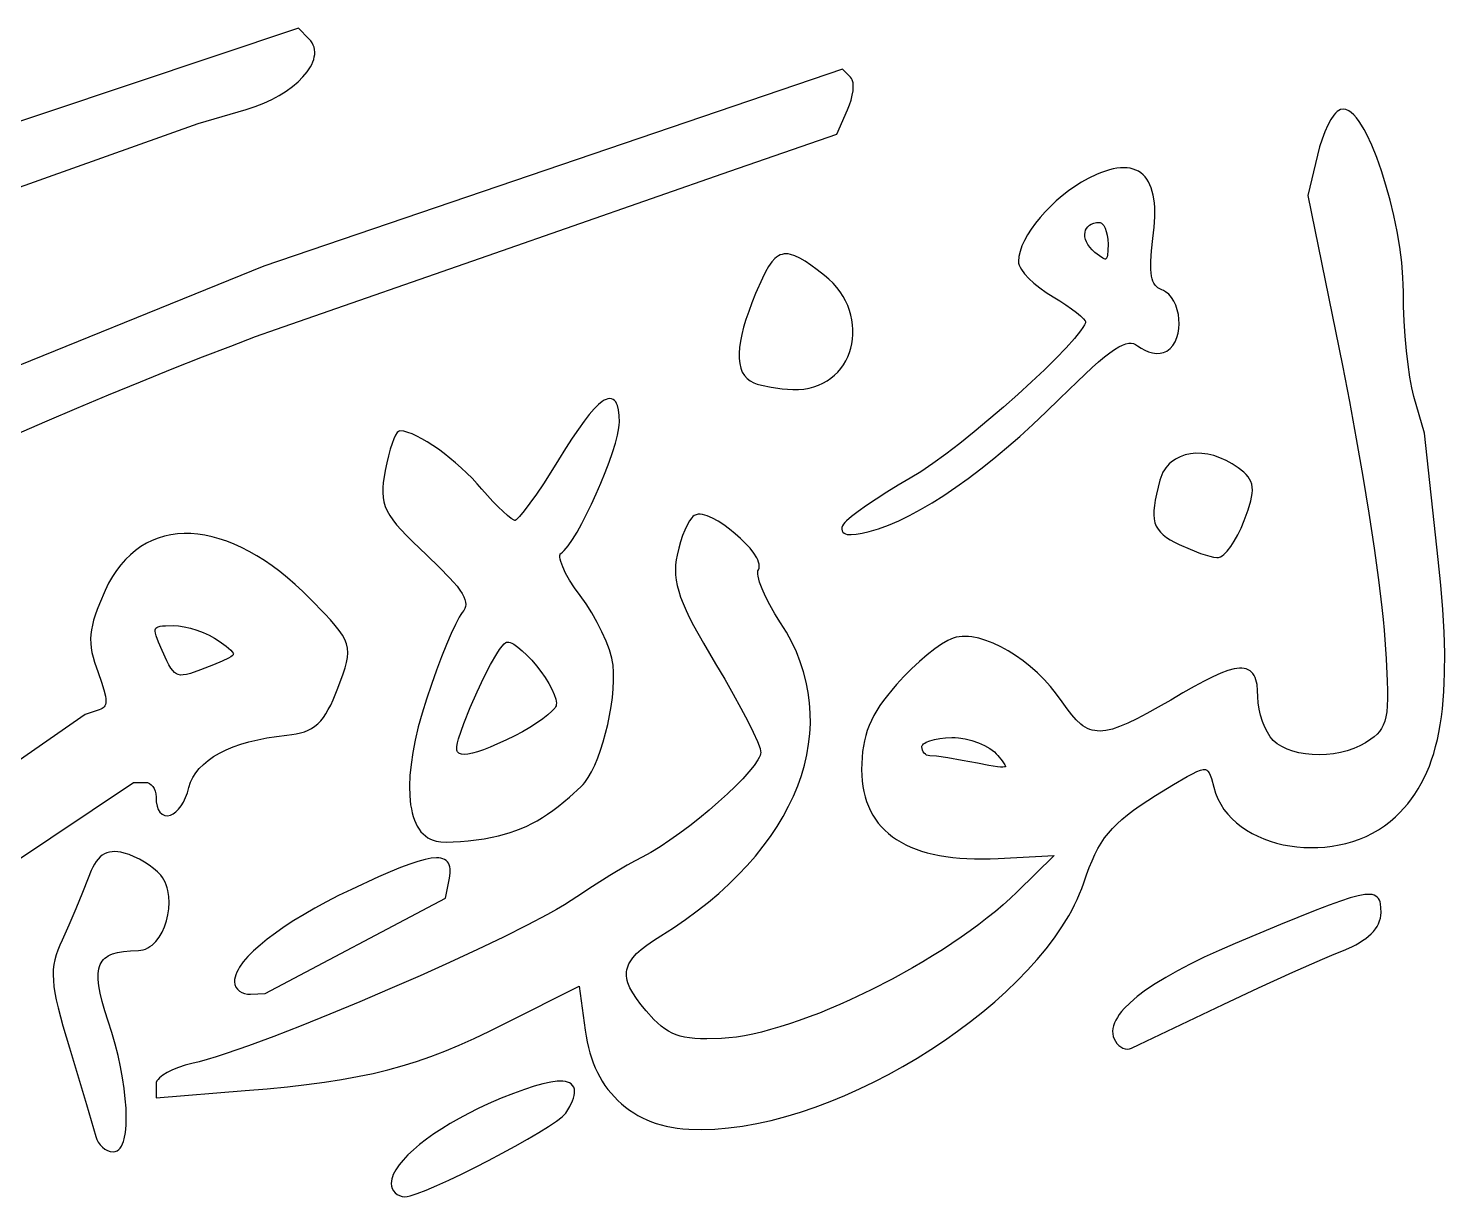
# Model space of a CAD drawing. Extents: x -592 to 638, y 287 to 852.
# Drawn here: x 305.4 to 372.4, y 403.7 to 459 of the extents above; entities that cross this region are included whole.
import ezdxf

# ---------------------------------------------------------------- set-up
doc = ezdxf.new("R2010")
doc.units = 0
doc.layers.add('COUCHE_1', color=18, linetype='CONTINUOUS')

msp = doc.modelspace()

# ---------------------------------------------------------------- linework, layer by layer
at = {"layer": 'COUCHE_1'}
for points in [[(298.566, 449.163), (313.39, 454.447), (315.671, 455.117), (316.092, 455.254), (316.495, 455.413), (316.875, 455.589), (317.23, 455.781), (317.558, 455.986), (317.856, 456.202), (318.122, 456.426), (318.354, 456.656), (318.55, 456.89), (318.705, 457.125), (318.769, 457.244), (318.821, 457.362), (318.862, 457.48), (318.891, 457.597), (318.907, 457.714), (318.911, 457.829), (318.901, 457.942), (318.877, 458.053), (318.838, 458.16), (318.785, 458.263), (318.718, 458.361), (318.638, 458.451), (318.138, 458.951), (302.199, 453.629)], [(299.625, 437.512), (306.247, 440.383), (307.663, 440.989), (309.151, 441.613), (310.667, 442.235), (312.166, 442.84), (313.603, 443.408), (314.934, 443.922), (316.115, 444.365), (317.1, 444.718), (327.429, 448.319), (338.542, 452.194), (343.603, 453.948), (344.114, 455.093), (344.208, 455.326), (344.283, 455.56), (344.337, 455.786), (344.371, 455.999), (344.382, 456.195), (344.37, 456.369), (344.331, 456.516), (344.296, 456.584), (344.255, 456.636), (343.873, 457.018), (316.502, 447.692), (302.193, 441.891)], [(304.474, 419.343), (310.34, 423.282), (310.9, 423.282), (311.001, 423.269), (311.09, 423.232), (311.174, 423.171), (311.249, 423.088), (311.313, 422.985), (311.362, 422.865), (311.393, 422.732), (311.405, 422.581), (311.416, 422.356), (311.452, 422.159), (311.509, 421.996), (311.59, 421.865), (311.694, 421.769), (311.817, 421.713), (311.951, 421.702), (312.086, 421.732), (312.218, 421.796), (312.346, 421.892), (312.469, 422.017), (312.587, 422.17), (312.697, 422.35), (312.797, 422.557), (312.887, 422.79), (312.96, 423.043), (313.038, 423.283), (313.144, 423.51), (313.281, 423.727), (313.447, 423.935), (313.643, 424.132), (313.868, 424.32), (314.122, 424.497), (314.405, 424.662), (314.714, 424.816), (315.05, 424.957), (315.412, 425.085), (315.8, 425.199), (316.212, 425.299), (316.648, 425.385), (317.106, 425.457), (317.589, 425.513), (317.821, 425.54), (318.037, 425.576), (318.239, 425.622), (318.426, 425.679), (318.601, 425.75), (318.764, 425.836), (318.916, 425.938), (319.058, 426.056), (319.191, 426.193), (319.317, 426.349), (319.437, 426.524), (319.552, 426.721), (319.665, 426.939), (319.777, 427.182), (320.004, 427.742), (320.253, 428.414), (320.347, 428.696), (320.417, 428.952), (320.463, 429.187), (320.48, 429.409), (320.467, 429.622), (320.42, 429.83), (320.338, 430.037), (320.221, 430.247), (320.069, 430.467), (319.88, 430.704), (319.651, 430.963), (319.381, 431.253), (318.709, 431.946), (318.347, 432.305), (317.984, 432.643), (317.62, 432.959), (317.256, 433.253), (316.892, 433.525), (316.529, 433.774), (316.168, 434.002), (315.808, 434.207), (315.451, 434.391), (315.096, 434.552), (314.745, 434.691), (314.397, 434.807), (314.053, 434.901), (313.714, 434.973), (313.38, 435.022), (313.051, 435.049), (312.728, 435.052), (312.412, 435.033), (312.103, 434.991), (311.802, 434.926), (311.509, 434.838), (311.225, 434.727), (310.951, 434.593), (310.686, 434.436), (310.432, 434.255), (310.19, 434.052), (309.959, 433.827), (309.74, 433.578), (309.535, 433.307), (309.342, 433.013), (309.163, 432.697), (308.998, 432.359), (308.728, 431.734), (308.619, 431.455), (308.527, 431.195), (308.451, 430.949), (308.391, 430.716), (308.348, 430.493), (308.322, 430.276), (308.311, 430.063), (308.317, 429.851), (308.338, 429.639), (308.375, 429.423), (308.426, 429.201), (308.492, 428.97), (308.665, 428.472), (308.827, 428.021), (308.941, 427.652), (309.008, 427.355), (309.024, 427.235), (309.028, 427.13), (309.022, 427.041), (309.006, 426.967), (308.982, 426.906), (308.95, 426.855), (308.908, 426.811), (308.855, 426.772), (308.789, 426.736), (308.707, 426.705), (308.044, 426.484), (301.662, 422.059)]]:
    msp.add_lwpolyline(points, dxfattribs=at)
for points in [[(311.405, 408.356), (315.615, 408.699), (316.654, 408.789), (317.622, 408.884), (318.528, 408.987), (319.378, 409.099), (320.179, 409.223), (320.94, 409.36), (321.668, 409.512), (322.37, 409.682), (323.053, 409.871), (323.726, 410.08), (324.394, 410.313), (325.066, 410.571), (325.749, 410.855), (326.45, 411.167), (327.177, 411.511), (327.936, 411.886), (331.421, 413.641), (331.701, 411.556), (331.743, 411.277), (331.794, 411.006), (331.853, 410.744), (331.921, 410.49), (331.997, 410.244), (332.082, 410.007), (332.176, 409.778), (332.278, 409.557), (332.39, 409.344), (332.51, 409.14), (332.639, 408.943), (332.777, 408.754), (332.924, 408.573), (333.081, 408.4), (333.246, 408.235), (333.42, 408.078), (333.609, 407.922), (333.802, 407.777), (333.998, 407.644), (334.199, 407.523), (334.406, 407.412), (334.618, 407.312), (334.837, 407.223), (335.063, 407.144), (335.297, 407.075), (335.539, 407.017), (335.79, 406.968), (336.051, 406.929), (336.323, 406.898), (336.606, 406.877), (337.207, 406.86), (337.84, 406.879), (338.488, 406.932), (339.149, 407.019), (339.822, 407.138), (340.503, 407.289), (341.192, 407.47), (341.886, 407.679), (342.583, 407.916), (343.282, 408.179), (343.98, 408.466), (344.677, 408.777), (345.368, 409.111), (346.054, 409.465), (346.731, 409.839), (347.398, 410.232), (348.053, 410.642), (348.694, 411.067), (349.318, 411.508), (349.925, 411.961), (350.512, 412.428), (351.077, 412.905), (351.618, 413.391), (352.133, 413.886), (352.62, 414.389), (353.078, 414.897), (353.504, 415.41), (353.896, 415.927), (354.253, 416.446), (354.571, 416.966), (354.716, 417.227), (354.851, 417.487), (354.975, 417.747), (355.088, 418.006), (355.191, 418.265), (355.282, 418.522), (355.413, 418.903), (355.543, 419.253), (355.676, 419.575), (355.812, 419.873), (355.956, 420.15), (356.109, 420.408), (356.272, 420.651), (356.45, 420.881), (356.645, 421.103), (356.858, 421.319), (357.093, 421.532), (357.352, 421.745), (357.638, 421.96), (357.952, 422.181), (358.679, 422.652), (359.531, 423.178), (360.173, 423.558), (360.424, 423.692), (360.634, 423.791), (360.804, 423.854), (360.937, 423.883), (361.037, 423.882), (361.07, 423.874), (361.098, 423.862), (361.16, 423.812), (361.216, 423.732), (361.27, 423.614), (361.321, 423.461), (361.431, 423.047), (361.516, 422.768), (361.626, 422.5), (361.76, 422.246), (361.916, 422.005), (362.094, 421.779), (362.29, 421.567), (362.505, 421.37), (362.737, 421.187), (362.984, 421.019), (363.245, 420.867), (363.52, 420.729), (363.805, 420.607), (364.101, 420.5), (364.407, 420.409), (364.72, 420.333), (365.039, 420.274), (365.364, 420.231), (365.693, 420.204), (366.025, 420.193), (366.359, 420.199), (366.693, 420.222), (367.026, 420.262), (367.358, 420.32), (367.686, 420.395), (368.009, 420.487), (368.326, 420.598), (368.637, 420.727), (368.939, 420.875), (369.231, 421.041), (369.513, 421.226), (369.782, 421.43), (370.037, 421.654), (370.239, 421.852), (370.431, 422.058), (370.614, 422.273), (370.787, 422.496), (370.951, 422.729), (371.105, 422.972), (371.25, 423.225), (371.386, 423.488), (371.512, 423.762), (371.63, 424.047), (371.738, 424.343), (371.837, 424.65), (371.928, 424.97), (372.009, 425.303), (372.082, 425.647), (372.146, 426.006), (372.202, 426.377), (372.249, 426.763), (372.287, 427.162), (372.317, 427.576), (372.339, 428.006), (372.353, 428.451), (372.355, 429.387), (372.326, 430.39), (372.265, 431.461), (372.173, 432.605), (372.05, 433.823), (371.394, 439.805), (370.897, 441.538), (370.798, 441.946), (370.706, 442.455), (370.623, 443.045), (370.549, 443.695), (370.489, 444.385), (370.443, 445.093), (370.415, 445.8), (370.404, 446.485), (370.399, 446.817), (370.384, 447.161), (370.324, 447.871), (370.23, 448.603), (370.104, 449.347), (369.951, 450.09), (369.775, 450.823), (369.578, 451.533), (369.366, 452.21), (369.141, 452.843), (368.907, 453.42), (368.668, 453.93), (368.547, 454.159), (368.426, 454.365), (368.304, 454.551), (368.183, 454.713), (368.062, 454.851), (367.94, 454.965), (367.816, 455.051), (367.688, 455.107), (367.555, 455.128), (367.425, 455.107), (367.342, 455.067), (367.266, 455.01), (367.191, 454.936), (367.117, 454.847), (366.973, 454.632), (366.829, 454.365), (366.69, 454.055), (366.559, 453.711), (366.44, 453.341), (366.338, 452.953), (365.885, 451.04), (367.517, 442.994), (367.851, 441.291), (368.176, 439.526), (368.484, 437.748), (368.767, 436.01), (369.017, 434.364), (369.226, 432.859), (369.386, 431.549), (369.445, 430.984), (369.488, 430.486), (369.586, 429.132), (369.642, 428.064), (369.654, 427.625), (369.653, 427.241), (369.64, 426.909), (369.613, 426.623), (369.573, 426.377), (369.519, 426.168), (369.451, 425.988), (369.369, 425.832), (369.271, 425.693), (369.156, 425.564), (369.022, 425.44), (368.868, 425.318), (368.618, 425.149), (368.346, 425.003), (368.053, 424.879), (367.744, 424.776), (367.422, 424.695), (367.092, 424.636), (366.758, 424.6), (366.425, 424.586), (366.095, 424.595), (365.773, 424.625), (365.464, 424.679), (365.171, 424.754), (364.899, 424.851), (364.65, 424.97), (364.538, 425.037), (364.432, 425.109), (364.335, 425.187), (364.246, 425.269), (364.174, 425.347), (364.104, 425.436), (363.968, 425.649), (363.844, 425.895), (363.734, 426.167), (363.644, 426.454), (363.576, 426.747), (363.533, 427.038), (363.518, 427.321), (363.509, 427.63), (363.48, 427.904), (363.427, 428.138), (363.388, 428.244), (363.343, 428.339), (363.288, 428.424), (363.223, 428.499), (363.148, 428.562), (363.064, 428.612), (362.971, 428.649), (362.871, 428.673), (362.763, 428.684), (362.648, 428.683), (362.524, 428.671), (362.391, 428.647), (362.103, 428.567), (361.772, 428.443), (361.397, 428.277), (360.975, 428.067), (360.503, 427.814), (359.977, 427.517), (359.395, 427.177), (358.805, 426.832), (358.274, 426.534), (357.797, 426.282), (357.367, 426.077), (356.982, 425.917), (356.637, 425.803), (356.479, 425.763), (356.33, 425.735), (356.188, 425.717), (356.053, 425.71), (355.925, 425.714), (355.803, 425.729), (355.686, 425.754), (355.572, 425.789), (355.462, 425.835), (355.354, 425.892), (355.248, 425.96), (355.143, 426.039), (354.931, 426.233), (354.716, 426.473), (354.495, 426.759), (354.262, 427.094), (354.001, 427.459), (353.716, 427.81), (353.411, 428.145), (353.09, 428.462), (352.756, 428.757), (352.413, 429.031), (352.063, 429.28), (351.709, 429.503), (351.355, 429.698), (351.003, 429.863), (350.657, 429.996), (350.319, 430.096), (349.995, 430.159), (349.835, 430.176), (349.681, 430.184), (349.531, 430.181), (349.386, 430.168), (349.246, 430.143), (349.111, 430.107), (348.99, 430.061), (348.856, 429.998), (348.563, 429.825), (348.235, 429.595), (347.881, 429.318), (347.513, 429.002), (347.14, 428.656), (346.774, 428.288), (346.424, 427.907), (346.202, 427.648), (345.998, 427.397), (345.813, 427.152), (345.645, 426.913), (345.493, 426.677), (345.359, 426.444), (345.239, 426.21), (345.135, 425.975), (345.046, 425.738), (344.97, 425.497), (344.909, 425.25), (344.859, 424.997), (344.823, 424.735), (344.797, 424.464), (344.782, 424.181), (344.777, 423.885), (344.784, 423.612), (344.803, 423.347), (344.836, 423.09), (344.881, 422.842), (344.94, 422.603), (345.012, 422.373), (345.096, 422.151), (345.194, 421.939), (345.304, 421.735), (345.428, 421.541), (345.564, 421.356), (345.713, 421.181), (345.875, 421.015), (346.049, 420.859), (346.236, 420.712), (346.435, 420.575), (346.646, 420.447), (346.87, 420.329), (347.105, 420.221), (347.352, 420.122), (347.611, 420.033), (347.883, 419.954), (348.166, 419.884), (348.46, 419.824), (348.767, 419.773), (349.085, 419.732), (349.415, 419.7), (349.757, 419.678), (350.11, 419.665), (350.475, 419.662), (350.851, 419.669), (351.239, 419.685), (353.889, 419.825), (352.13, 418.096), (351.808, 417.79), (351.466, 417.482), (351.104, 417.175), (350.723, 416.868), (350.326, 416.562), (349.914, 416.258), (349.487, 415.957), (349.048, 415.658), (348.597, 415.363), (348.135, 415.073), (347.666, 414.788), (347.188, 414.509), (346.216, 413.971), (345.231, 413.464), (344.242, 412.993), (343.75, 412.773), (343.262, 412.564), (342.778, 412.367), (342.3, 412.183), (341.829, 412.012), (341.367, 411.854), (340.915, 411.711), (340.474, 411.583), (340.046, 411.47), (339.632, 411.374), (339.234, 411.295), (338.853, 411.234), (338.49, 411.191), (338.147, 411.167), (337.457, 411.149), (337.158, 411.154), (336.884, 411.168), (336.635, 411.193), (336.407, 411.229), (336.196, 411.279), (336.001, 411.342), (335.817, 411.419), (335.641, 411.512), (335.47, 411.622), (335.301, 411.751), (335.13, 411.899), (334.956, 412.069), (334.584, 412.478), (334.336, 412.778), (334.125, 413.059), (333.954, 413.321), (333.821, 413.567), (333.727, 413.798), (333.695, 413.906), (333.672, 414.012), (333.659, 414.114), (333.654, 414.215), (333.659, 414.313), (333.673, 414.409), (333.697, 414.505), (333.729, 414.6), (333.772, 414.695), (333.823, 414.789), (333.959, 414.983), (334.137, 415.179), (334.357, 415.379), (334.62, 415.586), (334.928, 415.8), (335.28, 416.025), (335.879, 416.404), (336.454, 416.796), (337.003, 417.198), (337.528, 417.61), (338.026, 418.031), (338.499, 418.461), (338.946, 418.899), (339.366, 419.345), (339.76, 419.797), (340.127, 420.257), (340.467, 420.722), (340.78, 421.192), (341.065, 421.668), (341.323, 422.147), (341.552, 422.63), (341.753, 423.117), (341.926, 423.606), (342.07, 424.096), (342.185, 424.589), (342.271, 425.082), (342.328, 425.575), (342.354, 426.067), (342.351, 426.559), (342.318, 427.049), (342.254, 427.537), (342.159, 428.021), (342.034, 428.503), (341.878, 428.98), (341.69, 429.452), (341.471, 429.919), (341.22, 430.38), (340.939, 430.832), (340.671, 431.258), (340.434, 431.674), (340.232, 432.07), (340.07, 432.436), (339.952, 432.759), (339.882, 433.029), (339.867, 433.135), (339.864, 433.223), (339.872, 433.285), (339.892, 433.336), (339.924, 433.408), (339.937, 433.502), (339.929, 433.599), (339.905, 433.699), (339.866, 433.8), (339.814, 433.907), (339.677, 434.123), (339.499, 434.352), (339.288, 434.585), (339.052, 434.818), (338.796, 435.045), (338.529, 435.26), (338.256, 435.458), (337.986, 435.631), (337.724, 435.775), (337.478, 435.882), (337.36, 435.921), (337.249, 435.948), (337.142, 435.961), (337.041, 435.961), (336.945, 435.942), (336.858, 435.904), (336.798, 435.857), (336.74, 435.797), (336.633, 435.647), (336.525, 435.452), (336.417, 435.218), (336.313, 434.953), (336.215, 434.663), (336.125, 434.355), (336.047, 434.036), (336.004, 433.802), (335.976, 433.569), (335.967, 433.333), (335.976, 433.093), (336.004, 432.846), (336.053, 432.589), (336.124, 432.32), (336.217, 432.036), (336.333, 431.735), (336.473, 431.413), (336.638, 431.067), (336.829, 430.694), (337.293, 429.859), (337.873, 428.883), (338.304, 428.158), (338.707, 427.455), (339.071, 426.791), (339.389, 426.182), (339.651, 425.648), (339.848, 425.207), (339.971, 424.876), (340, 424.764), (340.009, 424.693), (340.002, 424.632), (339.976, 424.55), (339.932, 424.452), (339.869, 424.341), (339.69, 424.079), (339.45, 423.781), (339.154, 423.452), (338.812, 423.1), (338.429, 422.732), (338.014, 422.353), (337.574, 421.971), (337.115, 421.593), (336.646, 421.223), (336.173, 420.87), (335.704, 420.539), (335.247, 420.237), (334.808, 419.97), (334.393, 419.743), (334.062, 419.569), (333.69, 419.361), (332.875, 418.879), (332.049, 418.36), (331.314, 417.866), (331.042, 417.685), (330.719, 417.485), (330.344, 417.267), (329.923, 417.033), (328.953, 416.522), (327.838, 415.965), (326.604, 415.372), (325.28, 414.757), (323.893, 414.132), (322.47, 413.507), (321.039, 412.895), (319.627, 412.309), (318.262, 411.759), (316.972, 411.258), (315.783, 410.817), (314.723, 410.449), (314.251, 410.296), (313.822, 410.166), (313.439, 410.06), (313.104, 409.979), (312.774, 409.895), (312.464, 409.795), (312.182, 409.683), (311.933, 409.562), (311.725, 409.433), (311.563, 409.301), (311.499, 409.23), (311.449, 409.157), (311.416, 409.078), (311.405, 409.002)], [(343.977, 435.568), (343.92, 435.493), (343.877, 435.414), (343.849, 435.339), (343.838, 435.263), (343.85, 435.186), (343.888, 435.118), (343.946, 435.068), (344.016, 435.035), (344.097, 435.014), (344.279, 435.003), (344.512, 435.023), (344.796, 435.071), (345.132, 435.148), (345.578, 435.277), (346.046, 435.447), (346.535, 435.655), (347.043, 435.901), (347.569, 436.183), (348.111, 436.502), (348.669, 436.855), (349.24, 437.241), (349.824, 437.661), (350.419, 438.112), (351.024, 438.594), (351.637, 439.105), (352.257, 439.645), (352.883, 440.213), (353.512, 440.808), (354.144, 441.428), (354.981, 442.25), (355.682, 442.906), (355.987, 443.174), (356.263, 443.404), (356.513, 443.597), (356.738, 443.755), (356.939, 443.878), (357.118, 443.968), (357.276, 444.026), (357.413, 444.056), (357.532, 444.059), (357.638, 444.04), (357.735, 443.999), (357.833, 443.93), (357.992, 443.816), (358.169, 443.719), (358.352, 443.645), (358.538, 443.596), (358.721, 443.573), (358.897, 443.577), (359.062, 443.61), (359.206, 443.675), (359.293, 443.735), (359.371, 443.802), (359.501, 443.952), (359.608, 444.128), (359.689, 444.322), (359.747, 444.53), (359.783, 444.748), (359.796, 444.972), (359.788, 445.198), (359.759, 445.421), (359.709, 445.639), (359.639, 445.847), (359.548, 446.041), (359.435, 446.217), (359.302, 446.37), (359.148, 446.493), (359.06, 446.545), (358.973, 446.583), (358.875, 446.628), (358.793, 446.678), (358.721, 446.737), (358.659, 446.807), (358.604, 446.889), (358.558, 446.986), (358.519, 447.098), (358.489, 447.228), (358.467, 447.377), (358.454, 447.545), (358.45, 447.733), (358.454, 447.94), (358.489, 448.424), (358.559, 449.001), (358.619, 449.539), (358.646, 450.033), (358.639, 450.479), (358.623, 450.687), (358.599, 450.882), (358.566, 451.065), (358.525, 451.237), (358.475, 451.398), (358.416, 451.547), (358.348, 451.684), (358.27, 451.809), (358.184, 451.923), (358.088, 452.024), (357.983, 452.112), (357.869, 452.187), (357.747, 452.248), (357.616, 452.296), (357.478, 452.33), (357.333, 452.351), (357.181, 452.358), (357.021, 452.352), (356.855, 452.333), (356.682, 452.302), (356.502, 452.258), (356.315, 452.201), (356.121, 452.131), (355.919, 452.049), (355.496, 451.848), (355.18, 451.672), (354.868, 451.475), (354.563, 451.26), (354.268, 451.029), (353.983, 450.785), (353.711, 450.53), (353.455, 450.267), (353.216, 449.998), (352.997, 449.726), (352.799, 449.454), (352.625, 449.183), (352.477, 448.915), (352.358, 448.654), (352.269, 448.401), (352.213, 448.158), (352.193, 447.925), (352.204, 447.835), (352.233, 447.742), (352.277, 447.646), (352.336, 447.546), (352.489, 447.341), (352.69, 447.123), (352.93, 446.9), (353.205, 446.677), (353.508, 446.46), (353.83, 446.256), (354.149, 446.061), (354.444, 445.868), (354.711, 445.681), (354.943, 445.505), (355.133, 445.346), (355.273, 445.212), (355.356, 445.109), (355.369, 445.084), (355.37, 445.079), (355.359, 445.021), (355.316, 444.923), (355.241, 444.794), (355.135, 444.642), (354.839, 444.272), (354.445, 443.833), (353.968, 443.336), (353.42, 442.796), (352.815, 442.224), (352.168, 441.633), (351.491, 441.034), (350.799, 440.441), (350.105, 439.865), (349.422, 439.318), (348.764, 438.813), (348.145, 438.361), (347.579, 437.976), (347.077, 437.668), (346.512, 437.338), (345.969, 437.007), (345.463, 436.685), (345.007, 436.38), (344.613, 436.101), (344.294, 435.857), (344.061, 435.655)], [(356.294, 449.497), (356.35, 449.343), (356.394, 449.162), (356.422, 448.961), (356.431, 448.743), (356.425, 448.439), (356.402, 448.216), (356.385, 448.139), (356.365, 448.085), (356.346, 448.054), (356.332, 448.042), (356.318, 448.037), (356.293, 448.037), (356.25, 448.048), (356.19, 448.075), (356.023, 448.182), (355.808, 448.351), (355.676, 448.472), (355.567, 448.595), (355.48, 448.72), (355.414, 448.844), (355.368, 448.966), (355.341, 449.084), (355.334, 449.196), (355.344, 449.302), (355.37, 449.398), (355.413, 449.486), (355.472, 449.564), (355.548, 449.632), (355.641, 449.688), (355.753, 449.731), (355.883, 449.759), (356.031, 449.768), (356.061, 449.765), (356.091, 449.754), (356.123, 449.736), (356.155, 449.709), (356.228, 449.62)], [(339.356, 442.383), (339.504, 442.268), (339.673, 442.181), (339.839, 442.123), (340.037, 442.069), (340.502, 441.974), (341.017, 441.902), (341.276, 441.879), (341.526, 441.864), (341.791, 441.865), (342.046, 441.887), (342.29, 441.928), (342.522, 441.988), (342.742, 442.066), (342.949, 442.162), (343.144, 442.273), (343.325, 442.399), (343.493, 442.539), (343.647, 442.691), (343.787, 442.856), (343.913, 443.031), (344.024, 443.216), (344.12, 443.41), (344.201, 443.611), (344.266, 443.819), (344.316, 444.033), (344.35, 444.252), (344.367, 444.474), (344.369, 444.7), (344.353, 444.927), (344.321, 445.155), (344.272, 445.382), (344.205, 445.609), (344.12, 445.833), (344.018, 446.054), (343.897, 446.272), (343.758, 446.484), (343.601, 446.689), (343.424, 446.888), (343.229, 447.079), (343.015, 447.259), (342.677, 447.521), (342.374, 447.744), (342.1, 447.931), (341.851, 448.079), (341.623, 448.189), (341.413, 448.257), (341.309, 448.276), (341.21, 448.282), (341.113, 448.276), (341.019, 448.258), (340.928, 448.228), (340.841, 448.184), (340.758, 448.13), (340.676, 448.062), (340.526, 447.899), (340.38, 447.69), (340.234, 447.437), (340.085, 447.138), (339.76, 446.399), (339.587, 445.97), (339.436, 445.563), (339.306, 445.178), (339.198, 444.814), (339.112, 444.473), (339.048, 444.153), (339.006, 443.855), (338.986, 443.579), (338.988, 443.324), (339.013, 443.091), (339.061, 442.88), (339.134, 442.691), (339.233, 442.524)], [(322.316, 438.394), (322.243, 438.031), (322.191, 437.739), (322.154, 437.471), (322.132, 437.221), (322.128, 436.986), (322.144, 436.762), (322.183, 436.546), (322.247, 436.334), (322.338, 436.123), (322.457, 435.911), (322.605, 435.693), (322.784, 435.465), (322.996, 435.223), (323.243, 434.962), (323.528, 434.677), (324.214, 434.024), (324.814, 433.451), (325.288, 432.964), (325.479, 432.75), (325.641, 432.555), (325.774, 432.376), (325.88, 432.213), (325.959, 432.065), (326.012, 431.931), (326.042, 431.811), (326.051, 431.702), (326.04, 431.602), (326.011, 431.506), (325.962, 431.411), (325.89, 431.311), (325.822, 431.218), (325.743, 431.09), (325.566, 430.754), (325.363, 430.32), (325.141, 429.802), (324.906, 429.217), (324.666, 428.582), (324.426, 427.912), (324.194, 427.224), (323.986, 426.552), (323.81, 425.905), (323.665, 425.284), (323.551, 424.692), (323.468, 424.129), (323.416, 423.6), (323.395, 423.104), (323.406, 422.644), (323.447, 422.224), (323.48, 422.026), (323.52, 421.84), (323.569, 421.664), (323.625, 421.499), (323.69, 421.344), (323.763, 421.201), (323.845, 421.068), (323.935, 420.948), (324.034, 420.84), (324.142, 420.745), (324.258, 420.663), (324.382, 420.595), (324.515, 420.542), (324.656, 420.503), (324.876, 420.472), (325.147, 420.458), (325.46, 420.461), (325.805, 420.479), (326.172, 420.512), (326.55, 420.558), (326.93, 420.617), (327.3, 420.689), (327.598, 420.757), (327.883, 420.831), (328.158, 420.913), (328.424, 421.003), (328.682, 421.103), (328.935, 421.213), (329.184, 421.335), (329.431, 421.468), (329.677, 421.615), (329.924, 421.776), (330.173, 421.952), (330.427, 422.144), (330.954, 422.579), (331.52, 423.091), (331.604, 423.176), (331.688, 423.276), (331.848, 423.507), (332.004, 423.782), (332.153, 424.093), (332.295, 424.436), (332.429, 424.807), (332.554, 425.199), (332.668, 425.607), (332.769, 426.026), (332.857, 426.451), (332.931, 426.877), (332.987, 427.297), (333.026, 427.707), (333.046, 428.102), (333.044, 428.476), (333.021, 428.824), (332.997, 428.986), (332.959, 429.162), (332.847, 429.543), (332.691, 429.96), (332.496, 430.399), (332.27, 430.848), (332.017, 431.293), (331.745, 431.722), (331.462, 432.119), (331.194, 432.489), (330.966, 432.844), (330.779, 433.175), (330.638, 433.475), (330.544, 433.734), (330.518, 433.841), (330.504, 433.933), (330.503, 434.006), (330.512, 434.058), (330.526, 434.086), (330.551, 434.11), (330.625, 434.165), (330.714, 434.251), (330.899, 434.473), (331.101, 434.767), (331.316, 435.12), (331.54, 435.524), (331.77, 435.968), (332, 436.442), (332.226, 436.935), (332.444, 437.436), (332.647, 437.936), (332.833, 438.424), (332.996, 438.89), (333.131, 439.322), (333.234, 439.712), (333.3, 440.048), (333.317, 440.196), (333.324, 440.327), (333.313, 440.642), (333.282, 440.905), (333.228, 441.114), (333.19, 441.204), (333.144, 441.281), (333.087, 441.345), (333.019, 441.394), (332.942, 441.424), (332.859, 441.434), (332.774, 441.424), (332.688, 441.398), (332.602, 441.356), (332.512, 441.3), (332.326, 441.151), (332.121, 440.946), (331.896, 440.685), (331.65, 440.368), (331.382, 439.994), (331.091, 439.564), (330.778, 439.076), (330.442, 438.532), (330.081, 437.948), (329.729, 437.403), (329.396, 436.91), (329.091, 436.481), (328.822, 436.128), (328.601, 435.864), (328.437, 435.702), (328.393, 435.672), (328.384, 435.669), (328.375, 435.67), (328.336, 435.686), (328.203, 435.768), (328.028, 435.904), (327.821, 436.087), (327.588, 436.309), (327.339, 436.566), (327.079, 436.849), (326.815, 437.154), (326.591, 437.409), (326.351, 437.664), (326.1, 437.915), (325.839, 438.159), (325.571, 438.396), (325.3, 438.622), (325.028, 438.836), (324.757, 439.036), (324.491, 439.221), (324.232, 439.388), (323.982, 439.535), (323.745, 439.66), (323.521, 439.762), (323.314, 439.838), (323.124, 439.887), (322.942, 439.905), (322.874, 439.884), (322.815, 439.835), (322.732, 439.712), (322.649, 439.536), (322.565, 439.31), (322.48, 439.04), (322.396, 438.733)], [(358.652, 435.565), (358.714, 435.402), (358.799, 435.253), (358.908, 435.116), (359.04, 434.99), (359.195, 434.872), (359.372, 434.758), (359.573, 434.646), (359.799, 434.533), (360.31, 434.305), (360.812, 434.112), (361.248, 433.975), (361.428, 433.933), (361.578, 433.912), (361.661, 433.919), (361.745, 433.949), (361.827, 433.996), (361.91, 434.059), (362.072, 434.221), (362.239, 434.435), (362.406, 434.692), (362.57, 434.987), (362.727, 435.312), (362.871, 435.662), (363.056, 436.173), (363.183, 436.592), (363.224, 436.776), (363.251, 436.944), (363.262, 437.1), (363.256, 437.244), (363.232, 437.38), (363.19, 437.507), (363.131, 437.626), (363.054, 437.739), (362.961, 437.846), (362.851, 437.952), (362.587, 438.163), (362.303, 438.353), (362.016, 438.512), (361.726, 438.64), (361.436, 438.737), (361.149, 438.804), (360.868, 438.84), (360.593, 438.846), (360.329, 438.822), (360.077, 438.769), (359.839, 438.685), (359.62, 438.572), (359.422, 438.431), (359.329, 438.348), (359.245, 438.258), (359.167, 438.162), (359.096, 438.059), (359.032, 437.948), (358.976, 437.831), (358.927, 437.708), (358.888, 437.579), (358.724, 436.921), (358.666, 436.637), (358.625, 436.381), (358.601, 436.148), (358.597, 435.936), (358.614, 435.743)], [(311.363, 430.427), (311.365, 430.496), (311.379, 430.544), (311.402, 430.579), (311.441, 430.61), (311.504, 430.639), (311.593, 430.662), (311.709, 430.68), (311.85, 430.691), (312.207, 430.698), (312.463, 430.683), (312.742, 430.64), (313.036, 430.572), (313.335, 430.481), (313.63, 430.371), (313.91, 430.245), (314.167, 430.107), (314.392, 429.958), (314.714, 429.716), (314.937, 429.528), (315.005, 429.455), (315.045, 429.398), (315.06, 429.359), (315.059, 429.335), (315.047, 429.307), (315.009, 429.266), (314.939, 429.214), (314.837, 429.155), (314.536, 429.015), (314.116, 428.842), (313.5, 428.599), (313.032, 428.435), (312.848, 428.387), (312.693, 428.361), (312.564, 428.358), (312.456, 428.376), (312.364, 428.414), (312.277, 428.476), (312.191, 428.567), (312.104, 428.689), (312.013, 428.845), (311.916, 429.034), (311.692, 429.515), (311.517, 429.913), (311.406, 430.218), (311.376, 430.334)], [(325.652, 424.756), (325.638, 424.799), (325.629, 424.848), (325.629, 424.98), (325.656, 425.143), (325.711, 425.338), (325.97, 426.071), (326.267, 426.821), (326.586, 427.557), (326.912, 428.246), (327.229, 428.859), (327.523, 429.363), (327.654, 429.562), (327.772, 429.723), (327.874, 429.837), (327.95, 429.9), (327.984, 429.914), (328.027, 429.919), (328.084, 429.913), (328.153, 429.894), (328.233, 429.861), (328.32, 429.815), (328.516, 429.682), (328.728, 429.507), (328.95, 429.295), (329.175, 429.055), (329.396, 428.794), (329.608, 428.519), (329.804, 428.239), (329.978, 427.96), (330.124, 427.692), (330.236, 427.441), (330.31, 427.216), (330.329, 427.12), (330.338, 427.033), (330.335, 426.959), (330.323, 426.899), (330.302, 426.853), (330.264, 426.795), (330.132, 426.645), (329.939, 426.471), (329.695, 426.279), (329.407, 426.079), (329.085, 425.875), (328.738, 425.674), (328.372, 425.483), (327.948, 425.277), (327.56, 425.099), (327.208, 424.948), (326.891, 424.824), (326.61, 424.728), (326.365, 424.66), (326.156, 424.619), (325.984, 424.605), (325.847, 424.616), (325.797, 424.629), (325.755, 424.646), (325.72, 424.667), (325.692, 424.692), (325.67, 424.721)], [(351.582, 424.022), (351.58, 424.02), (351.542, 424.008), (351.462, 424.002), (351.347, 424.006), (351.198, 424.021), (350.797, 424.083), (350.26, 424.186), (349.528, 424.323), (348.858, 424.436), (348.322, 424.513), (348, 424.541), (347.919, 424.55), (347.853, 424.574), (347.792, 424.612), (347.738, 424.663), (347.692, 424.727), (347.657, 424.801), (347.634, 424.883), (347.627, 424.968), (347.631, 424.997), (347.644, 425.027), (347.67, 425.062), (347.71, 425.1), (347.765, 425.139), (347.832, 425.177), (348.007, 425.251), (348.223, 425.313), (348.473, 425.36), (348.751, 425.39), (349.051, 425.401), (349.204, 425.397), (349.36, 425.384), (349.68, 425.333), (349.997, 425.254), (350.304, 425.148), (350.59, 425.021), (350.846, 424.875), (350.958, 424.799), (351.06, 424.718), (351.149, 424.637), (351.225, 424.552), (351.431, 424.292), (351.555, 424.103), (351.579, 424.046)], [(308.603, 406.391), (308.674, 406.254), (308.762, 406.13), (308.864, 406.022), (308.978, 405.931), (309.102, 405.862), (309.233, 405.817), (309.369, 405.8), (309.468, 405.813), (309.56, 405.849), (309.641, 405.907), (309.711, 405.982), (309.77, 406.072), (309.821, 406.175), (309.864, 406.292), (309.901, 406.423), (309.956, 406.716), (309.987, 407.058), (309.997, 407.441), (309.984, 407.862), (309.951, 408.316), (309.896, 408.798), (309.821, 409.302), (309.726, 409.824), (309.61, 410.359), (309.475, 410.902), (309.32, 411.447), (309.146, 411.988), (308.989, 412.471), (308.861, 412.908), (308.765, 413.302), (308.701, 413.653), (308.668, 413.963), (308.668, 414.235), (308.68, 414.354), (308.7, 414.465), (308.727, 414.567), (308.762, 414.661), (308.805, 414.746), (308.856, 414.824), (308.914, 414.895), (308.981, 414.96), (309.057, 415.019), (309.143, 415.073), (309.238, 415.121), (309.342, 415.164), (309.586, 415.235), (309.871, 415.285), (310.198, 415.316), (310.573, 415.328), (310.686, 415.337), (310.801, 415.36), (310.911, 415.397), (311.017, 415.447), (311.118, 415.509), (311.214, 415.582), (311.306, 415.664), (311.393, 415.757), (311.549, 415.962), (311.686, 416.196), (311.801, 416.452), (311.893, 416.725), (311.961, 417.01), (312.004, 417.301), (312.02, 417.593), (312.007, 417.882), (311.963, 418.16), (311.929, 418.297), (311.886, 418.427), (311.834, 418.553), (311.774, 418.673), (311.703, 418.787), (311.623, 418.894), (311.472, 419.054), (311.289, 419.213), (311.081, 419.367), (310.855, 419.513), (310.617, 419.647), (310.373, 419.765), (310.13, 419.863), (309.895, 419.936), (309.741, 419.972), (309.596, 419.995), (309.458, 420.005), (309.326, 420.001), (309.2, 419.983), (309.08, 419.949), (308.967, 419.899), (308.86, 419.833), (308.759, 419.751), (308.665, 419.654), (308.577, 419.542), (308.493, 419.414), (308.413, 419.27), (308.335, 419.109), (308.186, 418.742), (307.928, 418.073), (307.611, 417.301), (307.274, 416.519), (306.958, 415.821), (306.849, 415.58), (306.754, 415.347), (306.676, 415.12), (306.615, 414.893), (306.571, 414.663), (306.545, 414.426), (306.536, 414.178), (306.547, 413.914), (306.575, 413.631), (306.622, 413.324), (306.688, 412.989), (306.774, 412.619), (307.002, 411.764), (307.31, 410.719), (308.116, 408.037), (308.553, 406.533)], [(321.924, 418.808), (320.642, 418.217), (320.042, 417.926), (319.468, 417.631), (318.922, 417.334), (318.405, 417.036), (317.919, 416.739), (317.467, 416.444), (317.048, 416.153), (316.666, 415.865), (316.322, 415.584), (316.016, 415.31), (315.752, 415.043), (315.531, 414.785), (315.355, 414.538), (315.283, 414.416), (315.223, 414.298), (315.176, 414.182), (315.141, 414.068), (315.12, 413.956), (315.112, 413.844), (315.129, 413.716), (315.176, 413.596), (315.251, 413.491), (315.347, 413.404), (315.462, 413.335), (315.591, 413.287), (315.731, 413.26), (315.877, 413.257), (316.565, 413.299), (325.097, 417.803), (325.28, 418.755), (325.312, 418.986), (325.312, 419.189), (325.298, 419.285), (325.273, 419.372), (325.236, 419.451), (325.186, 419.522), (325.124, 419.582), (325.05, 419.631), (324.967, 419.668), (324.875, 419.692), (324.775, 419.707), (324.663, 419.711), (324.418, 419.691), (324.128, 419.634), (323.791, 419.542), (323.406, 419.413), (322.968, 419.248), (322.475, 419.046)], [(356.941, 410.841), (357.034, 410.768), (357.134, 410.713), (357.238, 410.676), (357.345, 410.66), (357.452, 410.669), (357.547, 410.702), (357.9, 410.886), (361.871, 412.773), (363.549, 413.559), (365.181, 414.303), (366.581, 414.922), (367.135, 415.158), (367.562, 415.331), (367.962, 415.504), (368.146, 415.597), (368.317, 415.693), (368.476, 415.793), (368.622, 415.897), (368.755, 416.004), (368.876, 416.115), (368.983, 416.23), (369.077, 416.348), (369.158, 416.47), (369.225, 416.595), (369.277, 416.723), (369.315, 416.855), (369.338, 416.989), (369.345, 417.124), (369.34, 417.345), (369.319, 417.536), (369.297, 417.626), (369.267, 417.708), (369.224, 417.783), (369.168, 417.85), (369.098, 417.903), (369.016, 417.943), (368.923, 417.969), (368.819, 417.982), (368.703, 417.983), (368.572, 417.972), (368.269, 417.917), (367.893, 417.815), (367.434, 417.667), (366.884, 417.468), (366.233, 417.218), (364.593, 416.554), (362.442, 415.658), (361.688, 415.333), (360.981, 415.009), (360.324, 414.688), (359.717, 414.37), (359.162, 414.057), (358.659, 413.748), (358.209, 413.445), (357.814, 413.148), (357.474, 412.858), (357.192, 412.576), (357.071, 412.437), (356.965, 412.3), (356.874, 412.164), (356.798, 412.031), (356.737, 411.898), (356.692, 411.768), (356.663, 411.638), (356.651, 411.51), (356.657, 411.385), (356.68, 411.263), (356.722, 411.145), (356.782, 411.031), (356.856, 410.929)], [(322.529, 404.31), (322.542, 404.185), (322.58, 404.066), (322.64, 403.959), (322.719, 403.866), (322.814, 403.789), (322.924, 403.731), (323.045, 403.694), (323.174, 403.682), (323.284, 403.693), (323.419, 403.722), (323.755, 403.828), (324.183, 403.993), (324.685, 404.208), (325.248, 404.464), (325.855, 404.753), (326.49, 405.067), (327.136, 405.398), (327.777, 405.736), (328.398, 406.074), (328.981, 406.403), (329.51, 406.714), (329.969, 406.999), (330.344, 407.251), (330.617, 407.461), (330.715, 407.553), (330.781, 407.633), (330.97, 407.945), (331.102, 408.218), (331.149, 408.344), (331.182, 408.462), (331.2, 408.573), (331.204, 408.677), (331.191, 408.775), (331.16, 408.866), (331.11, 408.946), (331.043, 409.013), (330.962, 409.066), (330.869, 409.105), (330.764, 409.132), (330.649, 409.147), (330.522, 409.151), (330.382, 409.146), (330.07, 409.106), (329.706, 409.027), (329.291, 408.911), (328.825, 408.757), (328.307, 408.565), (327.736, 408.335), (327.114, 408.067), (326.639, 407.848), (326.179, 407.621), (325.738, 407.385), (325.316, 407.144), (324.917, 406.898), (324.541, 406.649), (324.191, 406.399), (323.869, 406.149), (323.576, 405.901), (323.315, 405.656), (323.088, 405.416), (322.896, 405.181), (322.741, 404.953), (322.627, 404.734), (322.585, 404.624), (322.554, 404.518), (322.535, 404.414)]]:
    msp.add_lwpolyline(points, close=True, dxfattribs=at)

doc.saveas('drawing.dxf')
